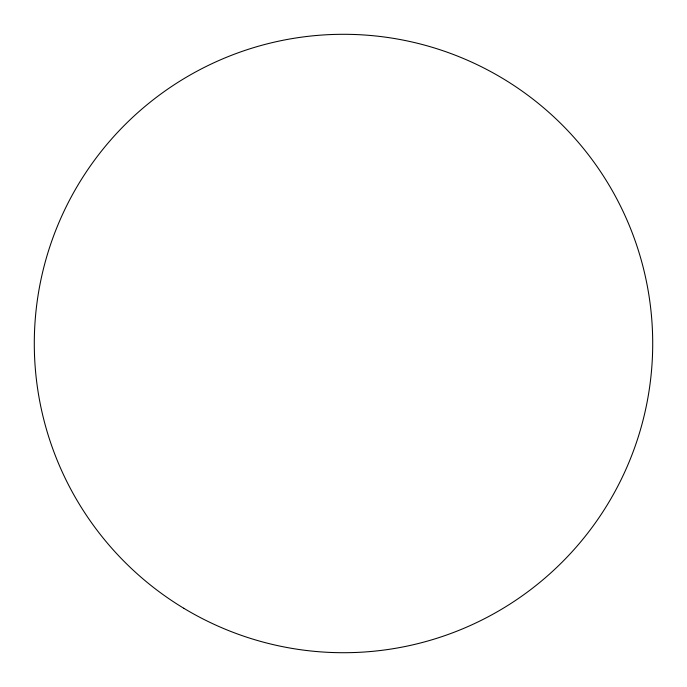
<?xml version="1.0" encoding="UTF-8"?>
<svg xmlns="http://www.w3.org/2000/svg" width="687" height="687" viewBox="0 0 687 687"><rect width="100%" height="100%" fill="white"/><g stroke="black" fill="none" stroke-linecap="round" stroke-linejoin="round"><path stroke-width="1.03" d="M183.755 608.253A309.21 309.21 0 0 0 652.65 349.468A309.21 309.21 0 0 0 194.095 72.788A309.21 309.21 0 0 0 183.755 608.253"/></g></svg>
